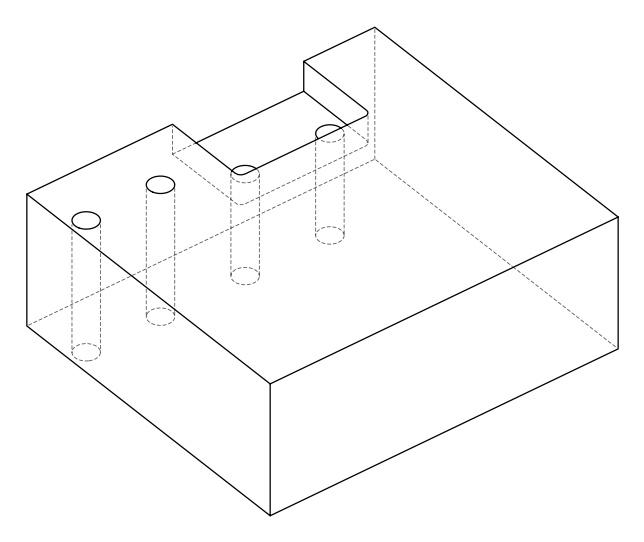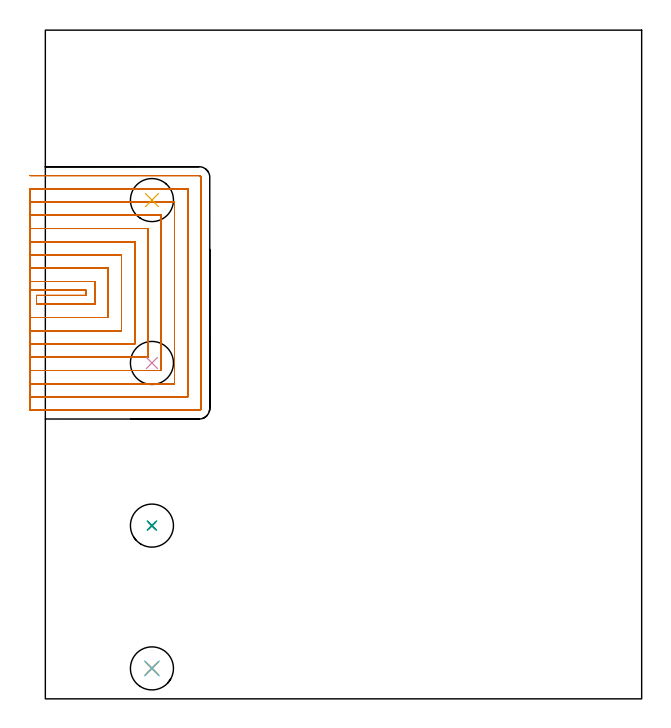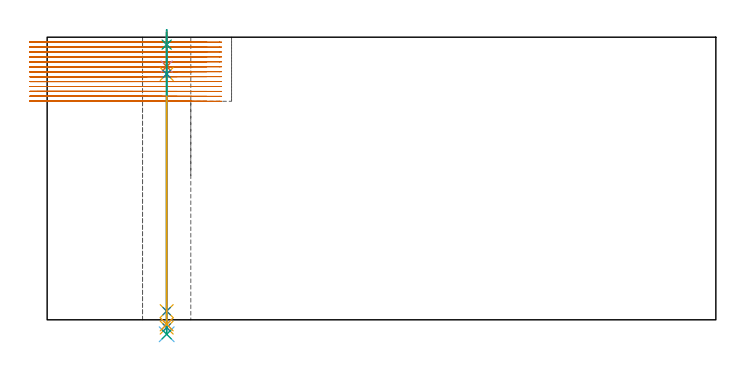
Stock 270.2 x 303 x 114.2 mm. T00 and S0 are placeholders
(PLAN: 11 operations, 8 tool changes, 68.8 min)
(1 MILL_SLOT | SLOT_PARTIAL_RECTANGULAR | NXT0201_009 | Follow Part, ap 2, ae 75% | 65.72 min | 220300 mm3)
(2 SPOT_DRILL | STEP1HOLE | NXT0321_9005460120000 | 0.05 min | 216 mm3)
(3 SPOT_DRILL_1 | STEP1HOLE_1 | NXT0321_9005460120000 | 0.05 min | 183 mm3)
(4 DRILL_BLIND_HOLE_INTO_CENTER | STEP1HOLE | UGT0301_198 | 0.06 min | 390 mm3)
(5 GUN_DRILL_THROUGH_HOLE | STEP1HOLE | UGT0307_003 | 0.56 min | 3966 mm3)
(6 SPADE_DRILL_TO_ENLARGE_THROUGH_HOLE | STEP1HOLE | UGT0306_010 | 0.49 min | 29516 mm3)
(7 DRILL_BLIND_HOLE_INTO_CENTER_1 | STEP1HOLE_1 | UGT0301_198 | 0.06 min | 392 mm3)
(8 GUN_DRILL_THROUGH_HOLE_1 | STEP1HOLE_1 | UGT0307_003 | 0.56 min | 3988 mm3)
(9 SPADE_DRILL_TO_ENLARGE_THROUGH_HOLE_1 | STEP1HOLE_1 | UGT0306_010 | 0.49 min | 29518 mm3)
(10 INDEXABLE_INSERT_DRILL_THROUGH_HOLE_FROM_SOLID | STEP1HOLE_2 | NXT0302_010 | 0.38 min | 26344 mm3)
(11 INDEXABLE_INSERT_DRILL_THROUGH_HOLE_FROM_SOLID_1 | STEP1HOLE_3 | NXT0302_010 | 0.38 min | 26339 mm3)
(TOOL NXT0201_009 | ENDMILL 8mm [2P460-0800-NA 1630] | D8 FL26 Z6)
(TOOL NXT0321_9005460120000 | NC Spot Drill, 142deg, 12mm, Carbide, Uncoated | D12 PA142 FL30 Z2)
(TOOL UGT0301_198 | Twist Drill 7.9 mm | D7.9 PA118 FL73 Z2)
(TOOL UGT0307_003 | Gun Drill 7 mm | D7 PA130 FL24 Z1)
(TOOL UGT0306_010 | Spade Drill 19.5mm | D19.5 PA132 FL10 Z2)
(TOOL NXT0302_010 | Index. Insert Drill 19.5mm [880-D1950L25-05] | D19.5 PA176 FL98 Z2)
(OP 1 MILL_SLOT)
G17 G21 G94 G90
T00 M6
G54
G17 G0 G90 X-7. Y185.1 S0 M3
G43 Z124.2 H1
Z112.208
G94 G1 X-4. F250.
X18.5 F500.
Y182.8
X-4.
Y178.8
X22.5
Y189.1
X-4.
X-7. F250.
Y172.8
X-4.
X28.5 F500.
Y195.1
X-4.
X-7. F250.
Y166.8
X-4.
X34.5 F500.
Y201.1
X-4.
X-7. F250.
Y160.8
X-4.
X40.5 F500.
Y207.1
X-4.
X-7. F250.
Y154.8
X-4.
X46.5 F500.
Y213.1
X-4.
X-7. F250.
Y148.8
X-4.
X52.5 F500.
Y219.1
X-4.
X-7. F250.
Y142.8
X-4.
X58.5 F500.
Y225.1
X-4.
X-7. F250.
Y136.8
X-4.
X64.5 F500.
Y231.1
X-4.
X-7. F250.
Y130.8
X-4.
X69.7 F500.
G3 X70.5 Y131.6 R0.8
G1 Y236.3
G3 X69.7 Y237.1 R0.8
G1 X-4.
X-7. F250.
G0 Y185.1 Z110.215
G1 X-4.
X18.5 F500.
Y182.8
X-4.
Y178.8
X22.5
Y189.1
X-4.
X-7. F250.
Y172.8
X-4.
X28.5 F500.
Y195.1
X-4.
X-7. F250.
Y166.8
X-4.
X34.5 F500.
Y201.1
X-4.
X-7. F250.
Y160.8
X-4.
X40.5 F500.
Y207.1
X-4.
X-7. F250.
Y154.8
X-4.
X46.5 F500.
Y213.1
X-4.
X-7. F250.
Y148.8
X-4.
X52.5 F500.
Y219.1
X-4.
X-7. F250.
Y142.8
X-4.
X58.5 F500.
Y225.1
X-4.
X-7. F250.
Y136.8
X-4.
X64.5 F500.
Y231.1
X-4.
X-7. F250.
Y130.8
X-4.
X69.7 F500.
G3 X70.5 Y131.6 R0.8
G1 Y236.3
G3 X69.7 Y237.1 R0.8
G1 X-4.
X-7. F250.
G0 Y185.1 Z108.223
G1 X-4.
X18.5 F500.
Y182.8
X-4.
Y178.8
X22.5
Y189.1
X-4.
X-7. F250.
Y172.8
X-4.
X28.5 F500.
Y195.1
X-4.
X-7. F250.
Y166.8
X-4.
X34.5 F500.
Y201.1
X-4.
X-7. F250.
Y160.8
X-4.
X40.5 F500.
Y207.1
X-4.
X-7. F250.
Y154.8
X-4.
X46.5 F500.
Y213.1
X-4.
X-7. F250.
Y148.8
X-4.
X52.5 F500.
Y219.1
X-4.
X-7. F250.
Y142.8
X-4.
X58.5 F500.
Y225.1
X-4.
X-7. F250.
Y136.8
X-4.
X64.5 F500.
Y231.1
X-4.
X-7. F250.
Y130.8
X-4.
X69.7 F500.
G3 X70.5 Y131.6 R0.8
G1 Y236.3
G3 X69.7 Y237.1 R0.8
G1 X-4.
X-7. F250.
G0 Y185.1 Z106.231
G1 X-4.
X18.5 F500.
Y182.8
X-4.
Y178.8
X22.5
Y189.1
X-4.
X-7. F250.
Y172.8
X-4.
X28.5 F500.
Y195.1
X-4.
X-7. F250.
Y166.8
X-4.
X34.5 F500.
Y201.1
X-4.
X-7. F250.
Y160.8
X-4.
X40.5 F500.
Y207.1
X-4.
X-7. F250.
Y154.8
X-4.
X46.5 F500.
Y213.1
X-4.
X-7. F250.
Y148.8
X-4.
X52.5 F500.
Y219.1
X-4.
X-7. F250.
Y142.8
X-4.
X58.5 F500.
Y225.1
X-4.
X-7. F250.
Y136.8
X-4.
X64.5 F500.
Y231.1
X-4.
X-7. F250.
Y130.8
X-4.
X69.7 F500.
G3 X70.5 Y131.6 R0.8
G1 Y236.3
G3 X69.7 Y237.1 R0.8
G1 X-4.
X-7. F250.
G0 Y185.1 Z104.238
G1 X-4.
X18.5 F500.
Y182.8
X-4.
Y178.8
X22.5
Y189.1
X-4.
X-7. F250.
Y172.8
X-4.
X28.5 F500.
Y195.1
X-4.
X-7. F250.
Y166.8
X-4.
X34.5 F500.
Y201.1
X-4.
X-7. F250.
Y160.8
X-4.
X40.5 F500.
Y207.1
X-4.
X-7. F250.
Y154.8
X-4.
X46.5 F500.
Y213.1
X-4.
X-7. F250.
Y148.8
X-4.
X52.5 F500.
Y219.1
X-4.
X-7. F250.
Y142.8
X-4.
X58.5 F500.
Y225.1
X-4.
X-7. F250.
Y136.8
X-4.
X64.5 F500.
Y231.1
X-4.
X-7. F250.
Y130.8
X-4.
X69.7 F500.
G3 X70.5 Y131.6 R0.8
G1 Y236.3
G3 X69.7 Y237.1 R0.8
G1 X-4.
X-7. F250.
G0 Y185.1 Z102.246
G1 X-4.
X18.5 F500.
Y182.8
X-4.
Y178.8
X22.5
Y189.1
X-4.
X-7. F250.
Y172.8
X-4.
X28.5 F500.
Y195.1
X-4.
X-7. F250.
Y166.8
X-4.
X34.5 F500.
Y201.1
X-4.
X-7. F250.
Y160.8
X-4.
X40.5 F500.
Y207.1
X-4.
X-7. F250.
Y154.8
X-4.
X46.5 F500.
Y213.1
X-4.
X-7. F250.
Y148.8
X-4.
X52.5 F500.
Y219.1
X-4.
X-7. F250.
Y142.8
X-4.
X58.5 F500.
Y225.1
X-4.
X-7. F250.
Y136.8
X-4.
X64.5 F500.
Y231.1
X-4.
X-7. F250.
Y130.8
X-4.
X69.7 F500.
G3 X70.5 Y131.6 R0.8
G1 Y236.3
G3 X69.7 Y237.1 R0.8
G1 X-4.
X-7. F250.
G0 Y185.1 Z100.254
G1 X-4.
X18.5 F500.
Y182.8
X-4.
Y178.8
X22.5
Y189.1
X-4.
X-7. F250.
Y172.8
X-4.
X28.5 F500.
Y195.1
X-4.
X-7. F250.
Y166.8
X-4.
X34.5 F500.
Y201.1
X-4.
X-7. F250.
Y160.8
X-4.
X40.5 F500.
Y207.1
X-4.
X-7. F250.
Y154.8
X-4.
X46.5 F500.
Y213.1
X-4.
X-7. F250.
Y148.8
X-4.
X52.5 F500.
Y219.1
X-4.
X-7. F250.
Y142.8
X-4.
X58.5 F500.
Y225.1
X-4.
X-7. F250.
Y136.8
X-4.
X64.5 F500.
Y231.1
X-4.
X-7. F250.
Y130.8
X-4.
X69.7 F500.
G3 X70.5 Y131.6 R0.8
G1 Y236.3
G3 X69.7 Y237.1 R0.8
G1 X-4.
X-7. F250.
G0 Y185.1 Z98.262
G1 X-4.
X18.5 F500.
Y182.8
X-4.
Y178.8
X22.5
Y189.1
X-4.
X-7. F250.
Y172.8
X-4.
X28.5 F500.
Y195.1
X-4.
X-7. F250.
Y166.8
X-4.
X34.5 F500.
Y201.1
X-4.
X-7. F250.
Y160.8
X-4.
X40.5 F500.
Y207.1
X-4.
X-7. F250.
Y154.8
X-4.
X46.5 F500.
Y213.1
X-4.
X-7. F250.
Y148.8
X-4.
X52.5 F500.
Y219.1
X-4.
X-7. F250.
Y142.8
X-4.
X58.5 F500.
Y225.1
X-4.
X-7. F250.
Y136.8
X-4.
X64.5 F500.
Y231.1
X-4.
X-7. F250.
Y130.8
X-4.
X69.7 F500.
G3 X70.5 Y131.6 R0.8
G1 Y236.3
G3 X69.7 Y237.1 R0.8
G1 X-4.
X-7. F250.
G0 Y185.1 Z96.269
G1 X-4.
X18.5 F500.
Y182.8
X-4.
Y178.8
X22.5
Y189.1
X-4.
X-7. F250.
Y172.8
X-4.
X28.5 F500.
Y195.1
X-4.
X-7. F250.
Y166.8
X-4.
X34.5 F500.
Y201.1
X-4.
X-7. F250.
Y160.8
X-4.
X40.5 F500.
Y207.1
X-4.
X-7. F250.
Y154.8
X-4.
X46.5 F500.
Y213.1
X-4.
X-7. F250.
Y148.8
X-4.
X52.5 F500.
Y219.1
X-4.
X-7. F250.
Y142.8
X-4.
X58.5 F500.
Y225.1
X-4.
X-7. F250.
Y136.8
X-4.
X64.5 F500.
Y231.1
X-4.
X-7. F250.
Y130.8
X-4.
X69.7 F500.
G3 X70.5 Y131.6 R0.8
G1 Y236.3
G3 X69.7 Y237.1 R0.8
G1 X-4.
X-7. F250.
G0 Y185.1 Z94.277
G1 X-4.
X18.5 F500.
Y182.8
X-4.
Y178.8
X22.5
Y189.1
X-4.
X-7. F250.
Y172.8
X-4.
X28.5 F500.
Y195.1
X-4.
X-7. F250.
Y166.8
X-4.
X34.5 F500.
Y201.1
X-4.
X-7. F250.
Y160.8
X-4.
X40.5 F500.
Y207.1
X-4.
X-7. F250.
Y154.8
X-4.
X46.5 F500.
Y213.1
X-4.
X-7. F250.
Y148.8
X-4.
X52.5 F500.
Y219.1
X-4.
X-7. F250.
Y142.8
X-4.
X58.5 F500.
Y225.1
X-4.
X-7. F250.
Y136.8
X-4.
X64.5 F500.
Y231.1
X-4.
X-7. F250.
Y130.8
X-4.
X69.7 F500.
G3 X70.5 Y131.6 R0.8
G1 Y236.3
G3 X69.7 Y237.1 R0.8
G1 X-4.
X-7. F250.
G0 Y185.1 Z92.285
G1 X-4.
X18.5 F500.
Y182.8
X-4.
Y178.8
X22.5
Y189.1
X-4.
X-7. F250.
Y172.8
X-4.
X28.5 F500.
Y195.1
X-4.
X-7. F250.
Y166.8
X-4.
X34.5 F500.
Y201.1
X-4.
X-7. F250.
Y160.8
X-4.
X40.5 F500.
Y207.1
X-4.
X-7. F250.
Y154.8
X-4.
X46.5 F500.
Y213.1
X-4.
X-7. F250.
Y148.8
X-4.
X52.5 F500.
Y219.1
X-4.
X-7. F250.
Y142.8
X-4.
X58.5 F500.
Y225.1
X-4.
X-7. F250.
Y136.8
X-4.
X64.5 F500.
Y231.1
X-4.
X-7. F250.
Y130.8
X-4.
X69.7 F500.
G3 X70.5 Y131.6 R0.8
G1 Y236.3
G3 X69.7 Y237.1 R0.8
G1 X-4.
X-7. F250.
G0 Y185.1 Z90.292
G1 X-4.
X18.5 F500.
Y182.8
X-4.
Y178.8
X22.5
Y189.1
X-4.
X-7. F250.
Y172.8
X-4.
X28.5 F500.
Y195.1
X-4.
X-7. F250.
Y166.8
X-4.
X34.5 F500.
Y201.1
X-4.
X-7. F250.
Y160.8
X-4.
X40.5 F500.
Y207.1
X-4.
X-7. F250.
Y154.8
X-4.
X46.5 F500.
Y213.1
X-4.
X-7. F250.
Y148.8
X-4.
X52.5 F500.
Y219.1
X-4.
X-7. F250.
Y142.8
X-4.
X58.5 F500.
Y225.1
X-4.
X-7. F250.
Y136.8
X-4.
X64.5 F500.
Y231.1
X-4.
X-7. F250.
Y130.8
X-4.
X69.7 F500.
G3 X70.5 Y131.6 R0.8
G1 Y236.3
G3 X69.7 Y237.1 R0.8
G1 X-4.
X-7. F250.
G0 Y185.1 Z88.3
G1 X-4.
X18.5 F500.
Y182.8
X-4.
Y178.8
X22.5
Y189.1
X-4.
X-7. F250.
Y172.8
X-4.
X28.5 F500.
Y195.1
X-4.
X-7. F250.
Y166.8
X-4.
X34.5 F500.
Y201.1
X-4.
X-7. F250.
Y160.8
X-4.
X40.5 F500.
Y207.1
X-4.
X-7. F250.
Y154.8
X-4.
X46.5 F500.
Y213.1
X-4.
X-7. F250.
Y148.8
X-4.
X52.5 F500.
Y219.1
X-4.
X-7. F250.
Y142.8
X-4.
X58.5 F500.
Y225.1
X-4.
X-7. F250.
Y136.8
X-4.
X64.5 F500.
Y231.1
X-4.
X-7. F250.
Y130.8
X-4.
X69.7 F500.
G3 X70.5 Y131.6 R0.8
G1 Y236.3
G3 X69.7 Y237.1 R0.8
G1 X-4.
X-7. F250.
G0 Z124.2
M5
M2
(OP 2 SPOT_DRILL)
G17 G21 G94 G90
T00 M6
G54
G17 G0 G90 X48.3 Y13.8 S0 M3
G43 Z124.2 H0
G94 G81 G98 Z111.2 F250. R117.2
G80
M5
M2
(OP 3 SPOT_DRILL_1)
G17 G21 G94 G90
T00 M6
G54
G17 G0 G90 X48.3 Y78.5 S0 M3
G43 Z124.2 H0
G94 G81 G98 Z111.2 F250. R117.2
G80
M5
M2
(OP 4 DRILL_BLIND_HOLE_INTO_CENTER)
G17 G21 G94 G90
T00 M6
G54
G17 G0 G90 X48.3 Y13.8 S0 M3
G43 Z124.2 H0
G94 G81 G98 Z102.35 F250. R116.2
G80
M5
M2
(OP 5 GUN_DRILL_THROUGH_HOLE)
G17 G21 G94 G90
T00 M6
G54
G17 G0 G90 X48.3 Y13.8 M8
G43 Z124.2 H0
Z114.796
S716 M3
G94 G1 Z99.321 F125. M26
G4 X.084
Z3.5 F250.
G4 X.084
Z-3.132 F125.
G4 X.084
M5
M9
G0 Z114.796
Z124.2
M2
(OP 6 SPADE_DRILL_TO_ENLARGE_THROUGH_HOLE)
G17 G21 G94 G90
T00 M6
G54
G17 G0 G90 X48.3 Y13.8 S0 M3
G43 Z124.2 H0
G94 G73 G98 Z-5.841 F250. Q17.149 R116.2
G80
M5
M2
(OP 7 DRILL_BLIND_HOLE_INTO_CENTER_1)
G17 G21 G94 G90
T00 M6
G54
G17 G0 G90 X48.3 Y78.5 S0 M3
G43 Z124.2 H0
G94 G81 G98 Z102.35 F250. R116.2
G80
M5
M2
(OP 8 GUN_DRILL_THROUGH_HOLE_1)
G17 G21 G94 G90
T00 M6
G54
G17 G0 G90 X48.3 Y78.5 M8
G43 Z124.2 H0
Z114.796
S716 M3
G94 G1 Z99.321 F125. M26
G4 X.084
Z3.5 F250.
G4 X.084
Z-3.132 F125.
G4 X.084
M5
M9
G0 Z114.796
Z124.2
M2
(OP 9 SPADE_DRILL_TO_ENLARGE_THROUGH_HOLE_1)
G17 G21 G94 G90
T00 M6
G54
G17 G0 G90 X48.3 Y78.5 S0 M3
G43 Z124.2 H0
G94 G73 G98 Z-5.841 F250. Q17.149 R116.2
G80
M5
M2
(OP 10 INDEXABLE_INSERT_DRILL_THROUGH_HOLE_FROM_SOLID)
G17 G21 G94 G90
T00 M6
G54
G17 G0 G90 X48.3 Y152.2 S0 M3
G43 Z124.2 H1
G94 G81 G98 Z-1.84 F250. R90.3
G80
M5
M2
(OP 11 INDEXABLE_INSERT_DRILL_THROUGH_HOLE_FROM_SOLID_1)
G17 G21 G94 G90
T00 M6
G54
G17 G0 G90 X48.3 Y226. S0 M3
G43 Z124.2 H1
G94 G81 G98 Z-1.84 F250. R90.3
G80
M5
M2
